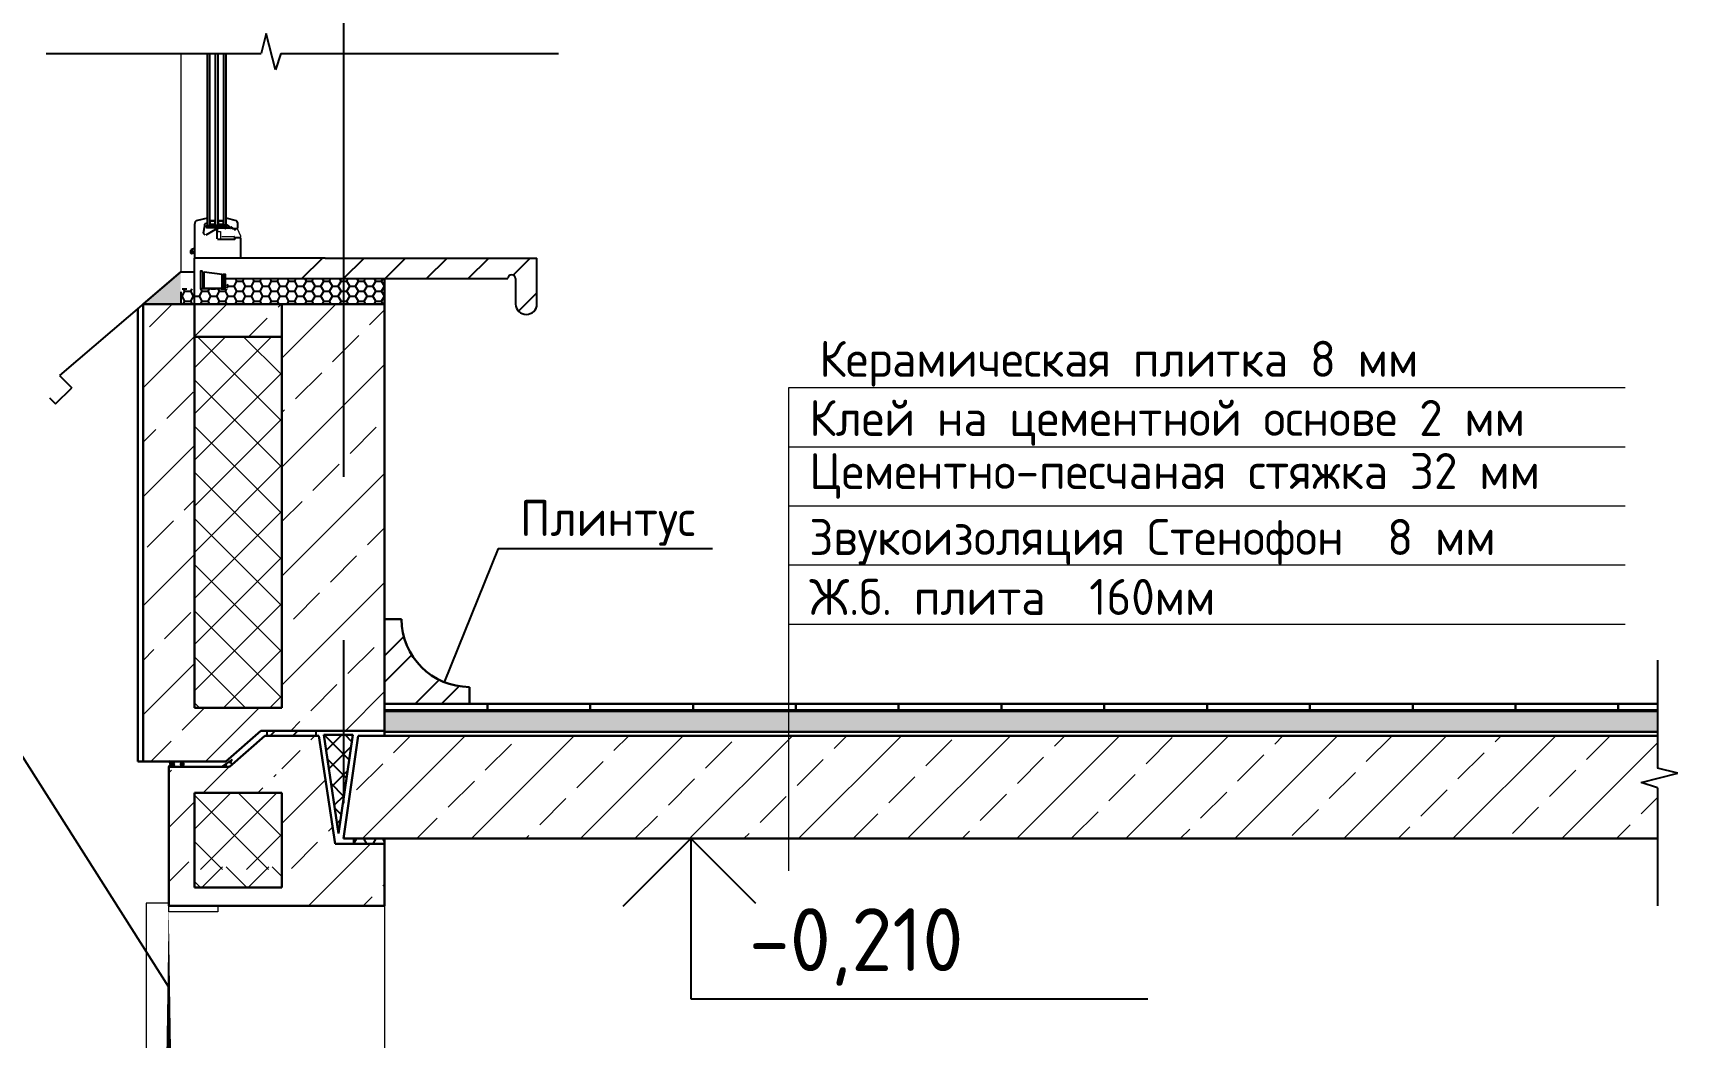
# Model space of a CAD drawing. Header units: millimetres. Extents: x -10163 to 1081624, y -5450 to 230390.
# Drawn here: x 433914 to 437154, y 54115 to 56069 of the extents above; entities that cross this region are included whole.
import ezdxf
from ezdxf.enums import TextEntityAlignment as Align

# ---------------------------------------------------------------- set-up
doc = ezdxf.new("R2010")
doc.units = ezdxf.units.MM
doc.linetypes.add('CENTER2', pattern=[28.575, 19.05, -3.175, 3.175, -3.175])
for name, color, linetype, lineweight in [('0.09', 40, 'Continuous', 9), ('0.3', 40, 'Continuous', 30), ('bold', 7, 'Continuous', 35), ('RAZMER', 250, 'Continuous', 13), ('разрез по стене', 150, 'Continuous', 25)]:
    doc.layers.add(name, color=color, linetype=linetype, lineweight=lineweight)
for name, color, linetype in [('0разрез', 7, 'Continuous'), ('1-VIS', 7, 'Continuous'), ('G_S1', 3, 'Continuous'), ('GASKET', 5, 'Continuous'), ('PVC', 7, 'Continuous'), ('ГЕРМЕТИК', 50, 'Continuous'), ('ОКНА_Р_СТ', 90, 'Continuous'), ('оси', 1, 'CENTER2'), ('ПАРКЕТ', 30, 'Continuous'), ('ПРОКЛАДКА', 250, 'Continuous'), ('ПРОЁМЫ', 134, 'Continuous'), ('РАЗДЕЛИТ_ЛИНИИ', 150, 'Continuous'), ('УПРУГ_РЕЗ_ПРОКЛАДКА', 130, 'Continuous'), ('УТЕПЛИТЕЛЬ', 30, 'Continuous'), ('ШТРИХ_УРП', 120, 'Continuous')]:
    doc.layers.add(name, color=color, linetype=linetype)
doc.layers.add('0с_штрих', color=140, linetype='Continuous', lineweight=9, transparency=0.2)
doc.styles.add('GOST-2.304_Type-B', font='GOST Common.ttf')
doc.styles.add('Чертеж250', font='', dxfattribs={"height": 250})
doc.styles.get('Чертеж250').set_extended_font_data('GOST type B')
pattern_1 = [(45, (408442.3, 49210.33), (-106.066, 106.066), []), (45, (408548.2, 49210.33), (-106.066, 106.066), [72, -30])]
pattern_2 = [(45, (408442.3, 49210.33), (-44.90128, 44.90128), []), (135, (408442.3, 49210.33), (-44.90128, -44.90128), [])]

msp = doc.modelspace()

# ---------------------------------------------------------------- hatches: boundary and pattern name
h = msp.add_hatch()
h.set_pattern_fill('ANSI31', color=256, scale=18)
h.set_pattern_definition([(45, (337757.384, 41594.08), (-40.411153, 40.411153), [])])
h.paths.add_polyline_path([(434517.511, 55632.105), (434481.809, 55632.105), (434397.511, 55632.105), (434397.511, 55630.43), (434397.511, 55592.105), (434517.511, 55592.105)])
h.paths.add_polyline_path([(434893.902, 55632.105), (434517.511, 55632.105), (434517.511, 55592.105), (434647.192, 55592.105), (434837.192, 55592.105, -1), (434852.192, 55592.105), (434852.192, 55542.317, 0.95983345), (434893.902, 55542.317)])
at = {"layer": '0разрез'}
h = msp.add_hatch(dxfattribs=at)
h.set_pattern_fill('AR-SAND', color=256, scale=0.5, angle=45)
h.set_pattern_definition([(82.5, (-106639.373, -934.839), (-17.8690674, 16.73767446), [0, -19.304, 0, -21.59, 0, -20.6375]), (52.5, (-106639.373, -934.84), (-9.4505464, 41.2366426), [0, -10.414, 0, -17.399, 0, -6.6675]), (12.5, (-106650.418, -945.884), (27.9149913, 28.0166156), [0, -6.35, 0, -22.86, 0, -29.845]), (2.5, (-106650.418, -945.884), (19.1140555, 34.877539), [0, -3.175, 0, -14.986, 0, -17.145])])
h.paths.add_polyline_path([(434200.963, 55605.191), (434127.511, 55542.317), (434200.963, 55542.317), (434200.963, 55566.317)])
h.paths.add_polyline_path([(434200.963, 58596.497), (434200.963, 58635.297), (434127.597, 58572.497), (434200.963, 58572.497)])
at = {"layer": '0с_штрих', "transparency": 33554636}
h = msp.add_hatch(dxfattribs=at)
h.set_pattern_fill('JIS_STN_2.5', color=9, scale=60)
h.set_pattern_definition(pattern_1)
h.paths.add_polyline_path([(434127.511, 60198.841), (434227.511, 60198.841), (434227.511, 60630.362), (434127.511, 60630.362)])
h.paths.add_polyline_path([(434127.511, 60746.345), (434227.511, 60746.345), (434227.511, 61826.182), (434127.511, 61826.182)])
h.paths.add_polyline_path([(434227.511, 60188.841), (434127.511, 60188.841), (434127.511, 59603.841), (434227.511, 59603.841)])
h.paths.add_polyline_path([(434227.511, 58572.497), (434127.511, 58572.497), (434127.511, 57782.497), (434127.511, 57682.497), (434227.511, 57682.497)])
h.paths.add_polyline_path([(434227.511, 57672.497), (434127.511, 57672.497), (434127.511, 57087.497), (434227.511, 57087.497)])
h.paths.add_polyline_path([(434227.511, 55542.317), (434127.511, 55542.317), (434127.511, 54652.317), (434227.511, 54652.317)])
h = msp.add_hatch(dxfattribs=at)
h.set_pattern_fill('JIS_STN_2.5', color=9, scale=60)
h.set_pattern_definition(pattern_1)
h.paths.add_polyline_path([(434517.511, 55542.317), (434397.511, 55542.317), (434397.511, 54712.317), (434517.511, 54712.317)])
h.paths.add_polyline_path([(434597.511, 55542.317), (434517.511, 55542.317), (434517.511, 54712.317), (434597.511, 54712.317)])
h.paths.add_polyline_path([(434397.511, 55542.317), (434227.511, 55542.317), (434227.511, 55478.906), (434397.511, 55478.906)])
h.paths.add_polyline_path([(434357.006, 54712.317), (434397.511, 54712.317), (434397.511, 54756.752), (434227.511, 54756.752), (434227.511, 54652.317), (434288.5, 54652.317)])
h.paths.add_polyline_path([(434517.511, 57522.497), (434501.077, 57522.497), (434469.603, 57732.497), (434397.511, 57732.497), (434397.511, 57087.497), (434517.511, 57087.497)])
h.paths.add_polyline_path([(434597.511, 57522.497), (434517.511, 57522.497), (434517.511, 57087.497), (434597.511, 57087.497)])
edge = h.paths.add_edge_path(flags=16)
edge.add_arc((434570.572, 57110.795), 1.25, 0, 360)
h.paths.add_polyline_path([(434397.511, 57139.51), (434227.511, 57139.51), (434227.511, 57087.497), (434297.511, 57087.497), (434397.511, 57087.497)])
h.paths.add_polyline_path([(434397.511, 57732.497), (434364.272, 57732.497), (434295.765, 57672.497), (434227.511, 57672.497), (434227.511, 57621.401), (434397.511, 57621.401)])
h.paths.add_polyline_path([(434397.511, 57786.931), (434227.511, 57786.931), (434227.511, 57682.497), (434288.5, 57682.497), (434357.006, 57742.497), (434397.511, 57742.497)])
h.paths.add_polyline_path([(434517.511, 58572.497), (434397.511, 58572.497), (434397.511, 57742.497), (434517.511, 57742.497)])
h.paths.add_polyline_path([(434597.511, 58572.497), (434517.511, 58572.497), (434517.511, 57742.497), (434597.511, 57742.497)])
h.paths.add_polyline_path([(434397.511, 58572.497), (434227.511, 58572.497), (434227.511, 58514.371), (434397.511, 58514.371)])
edge = h.paths.add_edge_path()
edge.add_line((434597.511, 60038.841), (434517.511, 60038.841))
edge.add_line((434517.511, 60038.841), (434518.694, 59627.377))
edge.add_arc((434519.944, 59627.377), 1.25, 0, 180, ccw=False)
edge.add_arc((434519.944, 59627.377), 1.25, -180, 0, ccw=False)
edge.add_line((434518.694, 59627.377), (434518.69, 59603.841))
edge.add_line((434518.69, 59603.841), (434597.511, 59603.841))
edge.add_line((434597.511, 59603.841), (434597.511, 60038.841))
edge = h.paths.add_edge_path(flags=16)
edge.add_arc((434570.572, 59627.139), 1.25, 0, 360)
h.paths.add_polyline_path([(434517.511, 60038.841), (434501.077, 60038.841), (434469.603, 60248.841), (434397.511, 60248.841), (434397.511, 59603.841), (434517.511, 59603.841)])
h.paths.add_polyline_path([(434397.511, 59655.854), (434227.511, 59655.854), (434227.511, 59603.841), (434397.511, 59603.841)])
h.paths.add_polyline_path([(434397.511, 60248.841), (434364.272, 60248.841), (434295.765, 60188.841), (434227.511, 60188.841), (434227.511, 60137.745), (434397.511, 60137.745)])
h.paths.add_polyline_path([(434397.511, 60303.275), (434227.511, 60303.275), (434227.511, 60198.841), (434288.5, 60198.841), (434357.006, 60258.841), (434397.511, 60258.841)])
h.paths.add_polyline_path([(434517.511, 60630.362), (434397.511, 60630.362), (434397.511, 60258.841), (434517.511, 60258.841)])
h.paths.add_polyline_path([(434597.511, 60630.362), (434517.511, 60630.362), (434517.511, 60258.841), (434597.511, 60258.841)])
h.paths.add_polyline_path([(434597.511, 61666.182), (434517.511, 61666.182), (434517.511, 60746.345), (434597.511, 60746.345)])
h.paths.add_polyline_path([(434517.511, 61666.182), (434501.077, 61666.182), (434475.598, 61826.182), (434397.511, 61826.182), (434397.511, 60746.345), (434517.511, 60746.345)])
h = msp.add_hatch(dxfattribs=at)
h.set_pattern_fill('ANSI37', color=0, scale=20, style=0)
h.set_pattern_definition(pattern_2)
h.paths.add_polyline_path([(434397.511, 55478.906), (434227.511, 55478.906), (434227.511, 54756.752), (434397.511, 54756.752)])
h = msp.add_hatch(dxfattribs=at)
h.set_pattern_fill('AR-SAND', color=9, scale=0.6, angle=-90)
h.set_pattern_definition([(307.5, (408442.3, 43671.809), (29.364794, 0.960019), [0, -23.1648, 0, -25.908, 0, -24.765]), (277.5, (408442.3, 43671.81), (43.009506, -26.971397), [0, -12.4968, 0, -20.8788, 0, -8.001]), (237.5, (408442.3, 43690.554), (0.086231, -47.459542), [0, -7.62, 0, -27.432, 0, -35.814]), (227.5, (408442.3, 43690.554), (13.37576, -45.813387), [0, -3.81, 0, -17.9832, 0, -20.574])])
h.paths.add_polyline_path([(437073.86, 54750.317), (434597.511, 54750.317), (434597.511, 54710.317), (437073.86, 54710.317)])
h = msp.add_hatch(dxfattribs=at)
h.set_pattern_fill('JIS_STN_2.5', color=9, scale=60)
h.set_pattern_definition([(45, (-106639.37, -934.84), (-106.066017, 106.066017), []), (45, (-106533.47, -934.84), (-106.066017, 106.066017), [72, -30])])
h.paths.add_polyline_path([(434364.272, 54702.317), (434295.765, 54642.317), (434227.511, 54642.317), (434227.511, 54591.221), (434397.511, 54591.221)])
h.paths.add_polyline_path([(434469.603, 54702.317), (434397.511, 54702.317), (434397.511, 54442.317), (434517.511, 54442.317), (434517.511, 54492.317), (434501.077, 54492.317)])
h.paths.add_polyline_path([(434597.511, 54492.317), (434517.511, 54492.317), (434517.511, 54442.317), (434597.511, 54442.317)])
h.paths.add_polyline_path([(434517.511, 54371.75), (434597.511, 54371.75), (434597.511, 54442.317), (434517.511, 54442.317)])
h.paths.add_polyline_path([(434597.511, 54055.458), (434517.511, 54055.458), (434517.511, 52502.317), (434597.511, 52502.317)])
h.paths.add_polyline_path([(434397.511, 54371.75), (434517.511, 54371.75), (434517.511, 54443.865), (434397.511, 54443.865)])
h.paths.add_polyline_path([(434517.511, 54055.458), (434397.511, 54055.458), (434397.511, 52502.317), (434517.511, 52502.317)])
h.paths.add_polyline_path([(434177.511, 54371.75), (434227.511, 54371.75), (434227.511, 54642.317), (434177.511, 54642.317)])
h.paths.add_polyline_path([(434227.511, 54055.458), (434177.511, 54055.458), (434177.511, 52502.317), (434227.511, 52502.317)])
h = msp.add_hatch(dxfattribs=at)
h.set_pattern_fill('JIS_STN_2.5', color=9, scale=60)
h.set_pattern_definition([(45, (408442.3, 43663.81), (-106.066, 106.066), []), (45, (408548.2, 43663.81), (-106.066, 106.066), [72, -30])])
h.paths.add_polyline_path([(437041.89, 54611.3), (437113.068, 54629.533), (437073.86, 54639.147), (437073.86, 54702.317), (434545.724, 54702.317), (434517.511, 54502.317), (434597.511, 54502.317), (437073.86, 54502.317), (437073.86, 54601.355)])
h = msp.add_hatch(dxfattribs=at)
h.set_pattern_fill('ANSI37', color=0, scale=20, style=0)
h.set_pattern_definition(pattern_2)
h.paths.add_polyline_path([(434227.511, 54591.221), (434227.511, 54442.317), (434397.511, 54442.317), (434397.511, 54591.221)])
h = msp.add_hatch(dxfattribs=at)
h.set_pattern_fill('ANSI37', color=0, scale=20)
h.set_pattern_definition([(45, (-45978.395, -24845.004), (-44.901281, 44.901281), []), (135, (-45978.395, -24845.004), (-44.901281, -44.901281), [])])
h.paths.add_polyline_path([(435888.348, 52622.317), (434597.511, 52622.317), (434597.511, 52502.317), (434625.724, 52502.317), (435888.766, 52502.317)])
h.paths.add_polyline_path([(437153.86, 52622.317), (435888.348, 52622.317), (435888.766, 52502.317), (437153.86, 52502.317)])
h.paths.add_polyline_path([(434227.511, 54407.034), (434397.511, 54407.034), (434397.511, 54447.305), (434227.511, 54447.305)])
h.paths.add_polyline_path([(434227.511, 52601.925), (434397.511, 52601.925), (434397.511, 54020.175), (434227.511, 54020.175)])
at = {"layer": '1-VIS'}
h = msp.add_hatch(dxfattribs=at)
h.set_pattern_fill('ANSI38', scale=0.518883, style=0)
h.set_pattern_definition([(45, (429241.4909, 66760.9075), (-1.1649254, 1.1649254), []), (135, (429241.4909, 66760.9075), (-3.49477619, 1.1649254), [4.1186332, -2.4711799])])
h.paths.add_polyline_path([(434189.198, 54652.695), (434177.511, 54652.695), (434177.511, 54652.695, -0.78120662), (434177.511, 54642.317), (434189.198, 54642.317)])
at = {"layer": 'ОКНА_Р_СТ'}
h = msp.add_hatch(dxfattribs=at)
h.set_pattern_fill('HONEY', color=0, scale=90, style=0)
h.set_pattern_definition([(0, (421080.201, 65076.531), (16.875, 9.742786), [11.25, -22.5]), (120, (421080.201, 65076.531), (-16.875, 9.742786), [11.25, -22.5]), (60, (421080.201, 65076.531), (4e-08, 19.4855716), [-22.5, 11.25])])
h.paths.add_polyline_path([(434291.05, 55572.317), (434201.05, 55572.317), (434200.963, 55542.317), (434597.511, 55542.317), (434597.511, 55592.105), (434469.501, 55592.105), (434291.809, 55592.105)])
at = {"layer": 'ПАРКЕТ'}
h = msp.add_hatch(dxfattribs=at)
h.set_pattern_fill('ANSI32', color=0, scale=288.947753, style=0)
h.set_pattern_definition([(45, (378800.42, 97133.2), (-76.61884, 76.61884), []), (45, (378851.5, 97133.2), (-76.61884, 76.61884), [])])
h.paths.add_polyline_path([(434630.534, 54929.43), (434597.511, 54929.43), (434597.511, 54764.317), (434762.624, 54764.317), (434762.624, 54797.34, -0.41421356)])
at = {"layer": 'ПРОКЛАДКА'}
h = msp.add_hatch(dxfattribs=at)
h.set_pattern_fill('ANSI31', color=0, scale=250, style=0)
h.set_pattern_definition([(45, (421100.2, 62066.53), (-22.09709, 22.09709), [])])
h.paths.add_polyline_path([(434464.272, 54702.317), (434464.272, 54712.317), (434369.272, 54712.317), (434369.272, 54702.317)])
at = {"layer": 'УТЕПЛИТЕЛЬ'}
h = msp.add_hatch(dxfattribs=at)
h.set_pattern_fill('ANSI37', color=0, scale=230, style=0)
h.set_pattern_definition([(45, (421100.2, 62066.53), (-20.32932, 20.32932), []), (135, (421100.2, 62066.53), (-20.32932, -20.32932), [])])
h.paths.add_polyline_path([(434535.875, 54704.054), (434479.451, 54704.054), (434507.663, 54512.292)])
at = {"layer": 'ШТРИХ_УРП'}
h = msp.add_hatch(dxfattribs=at)
h.set_pattern_fill('HONEY', color=0, scale=50, style=0)
h.set_pattern_definition([(0, (421054.332, 62066.531), (9.375, 5.4126587), [6.25, -12.5]), (120, (421054.332, 62066.531), (-9.375, 5.4126588), [6.25, -12.5]), (60, (421054.332, 62066.531), (2e-08, 10.8253175), [-12.5, 6.25])])
h.paths.add_polyline_path([(434303.279, 54655.77), (434301.182, 54656.276), (434280.006, 54642.317), (434298.908, 54642.317)])
h = msp.add_hatch(dxfattribs=at)
h.set_pattern_fill('HONEY', color=0, scale=100, style=0)
h.set_pattern_definition([(0, (421100.201, 62026.531), (18.75, 10.8253175), [12.5, -25]), (120, (421100.201, 62026.531), (-18.75, 10.8253176), [12.5, -25]), (60, (421100.201, 62026.531), (4e-08, 21.650635), [-25, 12.5])])
h.paths.add_polyline_path([(434597.511, 54502.317), (434537.511, 54502.317), (434537.511, 54492.317), (434597.511, 54492.317)])

# ---------------------------------------------------------------- linework, layer by layer
at = {"color": 1, "linetype": 'Continuous', "lineweight": 25}
for p, q in [((434250.742, 55694.389), (434290.753, 55691.401)), ((434290.753, 55694.389), (434250.742, 55691.401))]:
    msp.add_line(p, q, dxfattribs=at)
at = {"color": 5}
for p, q in [((434257.78, 55703.669), (434256.78, 55703.669)), ((434257.78, 55703.169), (434256.78, 55703.169)), ((434257.78, 55702.169), (434256.78, 55702.169)), ((434257.78, 55701.169), (434256.78, 55701.169)), ((434257.78, 55700.169), (434256.78, 55700.169)), ((434257.78, 55699.169), (434256.78, 55699.169)), ((434257.78, 55698.169), (434256.78, 55698.169)), ((434257.78, 55703.669), (434257.78, 55704.669)), ((434257.78, 55698.169), (434257.78, 55697.169)), ((434258.78, 55703.669), (434258.78, 55704.669)), ((434258.78, 55698.169), (434258.78, 55697.169)), ((434259.78, 55703.669), (434259.78, 55704.669)), ((434259.78, 55698.169), (434259.78, 55697.169)), ((434260.78, 55703.669), (434260.78, 55704.669)), ((434260.78, 55698.169), (434260.78, 55697.169)), ((434261.78, 55703.669), (434261.78, 55704.669)), ((434261.78, 55698.169), (434261.78, 55697.169)), ((434262.78, 55703.669), (434262.78, 55704.669)), ((434262.78, 55698.169), (434262.78, 55697.169)), ((434263.78, 55703.669), (434263.78, 55704.669)), ((434263.78, 55698.169), (434263.78, 55697.169)), ((434264.78, 55703.669), (434264.78, 55704.669)), ((434264.78, 55698.169), (434264.78, 55697.169)), ((434265.78, 55703.669), (434265.78, 55704.669)), ((434265.78, 55698.169), (434265.78, 55697.169)), ((434266.78, 55703.669), (434266.78, 55704.669)), ((434266.78, 55698.169), (434266.78, 55697.169)), ((434267.78, 55703.669), (434267.78, 55704.669)), ((434267.78, 55703.669), (434267.78, 55704.669)), ((434267.78, 55703.669), (434268.78, 55703.669)), ((434268.78, 55703.169), (434267.78, 55703.169)), ((434268.78, 55702.169), (434267.78, 55702.169)), ((434268.78, 55701.169), (434267.78, 55701.169)), ((434268.78, 55700.169), (434267.78, 55700.169)), ((434268.78, 55699.169), (434267.78, 55699.169)), ((434267.78, 55698.169), (434267.78, 55697.169)), ((434267.78, 55698.169), (434267.78, 55697.169)), ((434267.78, 55698.169), (434268.78, 55698.169)), ((434268.78, 55703.669), (434268.78, 55704.669)), ((434268.78, 55698.169), (434268.78, 55697.169)), ((434273.78, 55703.669), (434272.78, 55703.669)), ((434273.78, 55703.169), (434272.78, 55703.169)), ((434273.78, 55702.169), (434272.78, 55702.169)), ((434273.78, 55701.169), (434272.78, 55701.169)), ((434273.78, 55700.169), (434272.78, 55700.169)), ((434273.78, 55699.169), (434272.78, 55699.169)), ((434273.78, 55698.169), (434272.78, 55698.169)), ((434273.78, 55703.669), (434273.78, 55704.669)), ((434273.78, 55698.169), (434273.78, 55697.169)), ((434274.78, 55703.669), (434274.78, 55704.669)), ((434274.78, 55698.169), (434274.78, 55697.169)), ((434275.78, 55703.669), (434275.78, 55704.669)), ((434275.78, 55698.169), (434275.78, 55697.169)), ((434276.78, 55703.669), (434276.78, 55704.669)), ((434276.78, 55698.169), (434276.78, 55697.169)), ((434277.78, 55703.669), (434277.78, 55704.669)), ((434277.78, 55698.169), (434277.78, 55697.169)), ((434278.78, 55703.669), (434278.78, 55704.669)), ((434278.78, 55698.169), (434278.78, 55697.169)), ((434279.78, 55703.669), (434279.78, 55704.669)), ((434279.78, 55698.169), (434279.78, 55697.169)), ((434280.78, 55703.669), (434280.78, 55704.669)), ((434280.78, 55698.169), (434280.78, 55697.169)), ((434281.78, 55703.669), (434281.78, 55704.669)), ((434281.78, 55698.169), (434281.78, 55697.169)), ((434282.78, 55703.669), (434282.78, 55704.669)), ((434282.78, 55698.169), (434282.78, 55697.169)), ((434283.78, 55703.669), (434283.78, 55704.669)), ((434283.78, 55703.669), (434283.78, 55704.669)), ((434283.78, 55703.669), (434284.78, 55703.669)), ((434284.78, 55703.169), (434283.78, 55703.169)), ((434284.78, 55702.169), (434283.78, 55702.169)), ((434284.78, 55701.169), (434283.78, 55701.169)), ((434284.78, 55700.169), (434283.78, 55700.169)), ((434284.78, 55699.169), (434283.78, 55699.169)), ((434283.78, 55698.169), (434283.78, 55697.169)), ((434283.78, 55698.169), (434283.78, 55697.169)), ((434283.78, 55698.169), (434284.78, 55698.169)), ((434284.78, 55703.669), (434284.78, 55704.669)), ((434284.78, 55698.169), (434284.78, 55697.169))]:
    msp.add_line(p, q, dxfattribs=at)
for p, q in [((434305.108, 55687.417), (434307.295, 55687.205)), ((434481.809, 55632.105), (434227.511, 55632.105)), ((434200.963, 55605.191), (434227.511, 55605.191)), ((435193.114, 54502.317), (435060.886, 54370.089)), ((435193.114, 54502.317), (435193.114, 54190.334)), ((435193.114, 54502.317), (435318.997, 54376.435)), ((435193.114, 54190.334), (436082.52, 54190.334))]:
    msp.add_line(p, q)
at = {"color": 1, "linetype": 'Continuous', "lineweight": 25}
msp.add_lwpolyline([(434252.752, 55694.389), (434250.742, 55694.389), (434250.742, 55691.401), (434290.753, 55691.401), (434290.753, 55694.389)], close=True, dxfattribs=at)
at = {"color": 5}
for points in [[(434268.78, 55697.169), (434268.78, 55704.669), (434256.78, 55704.669), (434256.78, 55697.169)], [(434267.78, 55698.169), (434267.78, 55703.669), (434257.78, 55703.669), (434257.78, 55698.169)], [(434284.78, 55697.169), (434284.78, 55704.669), (434272.78, 55704.669), (434272.78, 55697.169)], [(434283.78, 55698.169), (434283.78, 55703.669), (434273.78, 55703.669), (434273.78, 55698.169)]]:
    msp.add_lwpolyline(points, close=True, dxfattribs=at)
at = {"layer": '0.09'}
for p, q in [((434200.784, 56030.024), (434200.784, 55605.037)), ((434177.511, 54376.75), (434133.794, 54376.75)), ((434133.794, 54376.75), (434133.794, 54050.458))]:
    msp.add_line(p, q, dxfattribs=at)
at = {"layer": '0.09', "color": 0}
msp.add_line((435383.686, 54439.959), (435383.686, 55379.918), dxfattribs=at)
at = {"layer": '0.09', "lineweight": 15}
msp.add_line((434597.511, 54371.75), (434597.511, 54055.458), dxfattribs=at)
at = {"layer": '0.09'}
msp.add_lwpolyline([(434177.511, 54371.75, 0, 0, 0), (434177.511, 54055.458, 10, 10, 0), (434177.511, 54371.75, 10, 10, 0)], format="xyseb", dxfattribs=at)
msp.add_lwpolyline([(434177.511, 54371.75), (434273.333, 54371.75), (434273.333, 54359.614), (434177.511, 54359.614)], close=True, dxfattribs=at)
at = {"layer": '0.3'}
for p, q in [((434597.511, 55592.105), (434597.511, 54702.317)), ((434117.511, 55533.758), (434117.511, 54652.317)), ((434597.511, 55542.317), (434127.511, 55542.317)), ((434127.511, 55542.317), (434127.511, 54652.317)), ((434227.511, 55542.317), (434227.511, 54756.752)), ((434397.511, 55542.317), (434397.511, 54756.752)), ((434227.511, 55478.906), (434397.511, 55478.906)), ((434397.511, 54756.752), (434227.511, 54756.752)), ((434597.511, 54764.317), (437073.86, 54764.317)), ((434797.511, 54752.317), (434797.511, 54764.317)), ((434997.511, 54752.317), (434997.511, 54764.317)), ((435197.511, 54752.317), (435197.511, 54764.317)), ((435397.511, 54752.317), (435397.511, 54764.317)), ((435597.511, 54752.317), (435597.511, 54764.317)), ((435797.511, 54752.317), (435797.511, 54764.317)), ((435997.511, 54752.317), (435997.511, 54764.317)), ((436197.511, 54752.317), (436197.511, 54764.317)), ((436397.511, 54752.317), (436397.511, 54764.317)), ((436597.511, 54752.317), (436597.511, 54764.317)), ((436797.511, 54752.317), (436797.511, 54764.317)), ((436997.511, 54752.317), (436997.511, 54764.317)), ((434597.511, 54752.317), (437073.86, 54752.317)), ((434597.511, 54750.317), (437073.86, 54750.317)), ((434288.5, 54652.317), (434357.006, 54712.317)), ((434295.765, 54642.317), (434364.272, 54702.317)), ((434597.511, 54712.317), (434357.006, 54712.317)), ((434469.603, 54702.317), (434364.272, 54702.317)), ((434469.603, 54702.317), (434501.077, 54492.317)), ((434479.451, 54704.054), (434507.663, 54512.292)), ((434535.875, 54704.054), (434479.451, 54704.054)), ((434535.875, 54704.054), (434507.663, 54512.292)), ((434545.724, 54702.317), (434517.511, 54502.317)), ((434545.724, 54702.317), (437073.86, 54702.317)), ((434597.511, 54710.317), (437073.86, 54710.317)), ((434117.511, 54652.317), (434288.5, 54652.317)), ((434227.511, 54642.317), (434177.511, 54642.317)), ((434177.511, 54642.317), (434177.511, 54442.317)), ((434227.511, 54591.221), (434227.511, 54442.317)), ((434227.511, 54591.221), (434397.511, 54591.221)), ((434397.511, 54591.221), (434397.511, 54442.317)), ((434517.511, 54502.317), (434597.511, 54502.317)), ((434545.724, 54502.317), (437073.86, 54502.317)), ((434597.511, 54492.317), (434501.077, 54492.317)), ((434597.511, 54492.317), (434597.511, 54442.317)), ((434597.511, 54492.317), (434597.511, 54371.75)), ((434177.511, 54442.317), (434177.511, 54371.75)), ((434227.511, 54442.317), (434227.511, 54407.034)), ((434397.511, 54442.317), (434397.511, 54407.034)), ((434227.511, 54407.034), (434397.511, 54407.034)), ((434177.511, 54371.75), (434597.511, 54371.75))]:
    msp.add_line(p, q, dxfattribs=at)
at = {"layer": '0.3', "ltscale": 10}
msp.add_line((434295.765, 54642.317), (434227.511, 54642.317), dxfattribs=at)
at = {"layer": '0.3', "color": 0}
msp.add_lwpolyline([(434630.534, 54929.43), (434597.511, 54929.43), (434597.511, 54764.317), (434762.624, 54764.317), (434762.624, 54797.34)], dxfattribs=at)
msp.add_arc((434762.624, 54929.43), 132.09, 180, 270, dxfattribs=at)
at = {"layer": '0разрез', "ltscale": 10}
for q in [(434713.128, 54806.964), (435235.156, 55066.903)]:
    msp.add_line((434818.186, 55066.903), q, dxfattribs=at)
at = {"layer": '0разрез'}
for p, q in [((434177.511, 54213.604), (433851.758, 54727.838)), ((434177.511, 54376.75), (434177.511, 54371.75))]:
    msp.add_line(p, q, dxfattribs=at)
at = {"layer": 'bold'}
msp.add_arc((434176.217, 54647.506), 5.348, 284.0049, 75.9951, dxfattribs=at)
at = {"layer": 'G_S1'}
for points in [[(434256.78, 56030.024), (434256.78, 55694.389), (434252.78, 55694.389), (434252.78, 56030.024)], [(434272.78, 56030.024), (434272.78, 55694.389), (434268.78, 55694.389), (434268.78, 56030.024)], [(434288.78, 56030.024), (434288.78, 55694.39), (434284.78, 55694.39), (434284.78, 56030.024)]]:
    msp.add_lwpolyline(points, dxfattribs=at)
at = {"layer": 'GASKET', "color": 5, "linetype": 'Continuous'}
msp.add_lwpolyline([(434224.875, 55641.327, -0.41421356), (434224.175, 55640.627), (434224.075, 55640.627, -0.41421356), (434223.775, 55640.927), (434223.775, 55641.774), (434223.475, 55641.947, 0.57735027), (434222.575, 55641.427), (434222.575, 55640.977, -0.41421356), (434222.075, 55640.477), (434221.775, 55640.477, -0.02002407), (434221.495, 55640.489, -0.39094688), (434220.575, 55641.485), (434220.575, 55646.469, -0.39094688), (434221.495, 55647.466), (434221.775, 55647.477), (434222.075, 55647.477, -0.41421356), (434222.575, 55646.977), (434222.575, 55646.527, 0.57735027), (434223.475, 55646.008), (434223.775, 55646.181), (434223.775, 55650.228), (434227.159, 55651.242, -0.50233418), (434227.545, 55650.955), (434227.545, 55644.193), (434225.108, 55643.462, 0.34941809), (434224.875, 55643.17)], format="xyb", close=True, dxfattribs=at)
at = {"layer": 'PVC'}
for p, q in [((434227.545, 55697.596), (434227.545, 55632.105)), ((434227.545, 55697.596), (434227.545, 55632.105)), ((434252.78, 55709.395), (434233.474, 55705.324)), ((434245.06, 55680.871), (434247.499, 55694.704)), ((434247.545, 55695.225), (434247.545, 55697.905)), ((434247.545, 55695.225), (434247.545, 55697.905)), ((434288.78, 55710.389), (434308.83, 55704.826)), ((434288.78, 55697.908), (434294.304, 55693.756)), ((434296.463, 55692.405), (434299.545, 55692.405)), ((434311.545, 55701.038), (434311.545, 55690.155)), ((434248.63, 55676.698), (434245.34, 55679.988)), ((434268.545, 55687.34), (434249.837, 55676.539)), ((434269.045, 55690.905), (434269.045, 55688.206)), ((434271.045, 55691.405), (434269.545, 55691.405)), ((434271.545, 55669.405), (434271.545, 55690.905)), ((434305.606, 55668.405), (434272.545, 55668.405)), ((434300.045, 55691.905), (434300.045, 55691.505)), ((434302.145, 55689.405), (434304.457, 55689.405)), ((434305.167, 55687.754), (434304.949, 55688.992)), ((434305.555, 55671.027), (434306.089, 55669.034)), ((434313.512, 55671.22), (434305.865, 55671.404)), ((434307.295, 55687.205), (434307.01, 55688.818)), ((434307.503, 55689.405), (434310.795, 55689.405)), ((434311.545, 55690.155), (434310.795, 55689.405)), ((434316.295, 55671.405), (434313.512, 55671.22)), ((434316.795, 55671.405), (434316.295, 55671.405)), ((434317.545, 55670.655), (434316.795, 55671.405)), ((434317.545, 55632.105), (434317.545, 55670.655)), ((434222.55, 55647.134), (434222.55, 55649.445)), ((434203.917, 55572.445), (434212.512, 55572.445)), ((434259.587, 55572.445), (434268.182, 55572.445)), ((434279.317, 55572.445), (434288.182, 55572.445)), ((434279.317, 55572.445), (434288.182, 55572.445))]:
    msp.add_line(p, q, dxfattribs=at)
at = {"layer": 'PVC', "linetype": 'Continuous', "lineweight": 0}
for p, q in [((434272.545, 55690.901), (434272.545, 55684.405)), ((434287.245, 55691.401), (434273.045, 55691.401)), ((434273.045, 55683.905), (434278.045, 55683.905)), ((434286.491, 55689.401), (434275.045, 55689.401)), ((434278.545, 55683.405), (434278.545, 55668.905)), ((434281.045, 55673.905), (434304.887, 55673.905)), ((434287.545, 55691.101), (434287.245, 55691.401)), ((434287.845, 55691.401), (434287.545, 55691.101)), ((434297.045, 55691.401), (434287.845, 55691.401)), ((434295.226, 55689.401), (434288.598, 55689.401)), ((434297.545, 55689.901), (434297.545, 55690.901)), ((434299.916, 55689.401), (434298.045, 55689.401)), ((434302.578, 55689.224), (434299.916, 55689.401)), ((434307.052, 55688.634), (434307.285, 55687.318)), ((434310.295, 55689.405), (434307.512, 55689.22)), ((434307.845, 55671.405), (434313.503, 55671.405)), ((434310.795, 55689.405), (434310.295, 55689.405)), ((434311.545, 55688.655), (434310.795, 55689.405)), ((434317.545, 55674.405), (434311.545, 55688.655)), ((434313.503, 55671.405), (434316.795, 55671.405)), ((434316.795, 55671.405), (434317.545, 55672.155)), ((434317.545, 55672.155), (434317.545, 55674.405))]:
    msp.add_line(p, q, dxfattribs=at)
at = {"layer": 'PVC'}
for points in [[(434243.85, 55572.767, 0.41421356), (434244.35, 55573.267), (434244.35, 55604.226, 0.25226365), (434244.125, 55604.644, -0.15216725), (434242.805, 55606.254, 0.30561468), (434242.342, 55606.567), (434239.85, 55606.567, 0.41421356), (434239.35, 55606.067), (434239.35, 55573.267, 0.41421356), (434239.85, 55572.767)], [(434239.85, 55572.767), (434287.75, 55572.767, 0.41421356), (434288.25, 55573.267), (434288.25, 55595.067, 0.41421356), (434287.75, 55595.567), (434283.75, 55595.567, 0.41421356), (434283.25, 55595.067), (434283.25, 55573.267, 0.41421356), (434283.75, 55572.767)]]:
    msp.add_lwpolyline(points, format="xyb", dxfattribs=at)
msp.add_lwpolyline([(434283.25, 55597.167, 0.41421356), (434283.75, 55596.667), (434287.75, 55596.667, 0.41421356), (434288.25, 55597.167), (434288.25, 55599.567, 0.41421356), (434287.75, 55600.067), (434283.75, 55600.067, 0.41421356), (434283.25, 55599.567)], format="xyb", close=True, dxfattribs=at)
for centre, radius, start, end in [((434235.545, 55697.596), 8, 105, 180), ((434235.545, 55697.596), 8, 105, 180), ((434244.545, 55695.225), 3, 350, 360), ((434244.545, 55695.225), 3, 350, 360), ((434248.045, 55697.905), 0.5, 90, 180), ((434248.045, 55697.905), 0.5, 90, 180), ((434252.66, 55688.264), 11.142, 89.383336, 114.46829), ((434252.66, 55688.264), 11.142, 89.383336, 114.46829), ((434296.463, 55694.805), 2.4, 205.920471, 270), ((434296.463, 55694.805), 2.4, 205.920471, 270), ((434299.545, 55691.905), 0.5, 0, 90), ((434307.545, 55701.038), 4, 0, 71.251905), ((434246.045, 55680.697), 1, 170, 225.193093), ((434268.045, 55688.206), 1, 300, 360), ((434268.045, 55688.206), 1, 300, 360), ((434269.545, 55690.905), 0.5, 90, 180), ((434271.045, 55690.905), 0.5, 360, 90), ((434302.145, 55691.505), 2.1, 180, 270), ((434304.457, 55688.905), 0.5, 10, 90), ((434304.675, 55687.667), 0.5, 330, 10), ((434305.845, 55671.105), 0.3, 86.2, 195), ((434305.606, 55668.905), 0.5, 270, 15), ((434307.503, 55688.905), 0.5, 90, 190), ((434222.25, 55649.445), 0.3, 360, 105)]:
    msp.add_arc(centre, radius, start, end, dxfattribs=at)
at = {"layer": 'PVC', "linetype": 'Continuous', "lineweight": 0}
for centre, radius, start, end in [((434273.045, 55690.901), 0.5, 90, 180), ((434273.045, 55684.405), 0.5, 180, 270), ((434275.045, 55688.901), 0.5, 90, 180), ((434278.045, 55683.405), 0.5, 360, 90), ((434287.545, 55691.101), 2, 238.211669, 301.788331), ((434295.226, 55688.901), 0.5, 19.993271, 90), ((434297.045, 55690.901), 0.5, 360, 90), ((434298.045, 55689.901), 0.5, 180, 270), ((434304.887, 55673.405), 0.5, 9.594068, 90), ((434307.845, 55673.905), 2.5, 189.594068, 270), ((434307.545, 55688.721), 0.5, 93.8, 190), ((434246.553, 55604.142), 0.5, 90, 180), ((434280.622, 55599.149), 1.107, 12.544633, 56.86793)]:
    msp.add_arc(centre, radius, start, end, dxfattribs=at)
at = {"layer": 'RAZMER', "color": 0}
for p, q in [((435383.686, 55379.918), (437011.018, 55379.918)), ((435383.686, 55264.918), (437011.018, 55264.918)), ((435383.686, 55149.918), (437011.018, 55149.918)), ((435383.686, 55034.918), (437011.018, 55034.918)), ((435383.686, 54919.918), (437011.018, 54919.918))]:
    msp.add_line(p, q, dxfattribs=at)
at = {"layer": 'ГЕРМЕТИК', "color": 0, "const_width": 5}
msp.add_lwpolyline([(434201.261, 54647.205, 1), (434206.261, 54647.205, 1)], format="xyb", close=True, dxfattribs=at)
at = {"layer": 'ОКНА_Р_СТ', "color": 0}
for p, q in [((434227.511, 55542.317), (434227.511, 55632.105)), ((434397.511, 55632.105), (434397.511, 55630.43)), ((434481.809, 55632.105), (434893.902, 55632.105)), ((434481.809, 55632.105), (434893.902, 55632.105)), ((434288.25, 55592.105), (434647.192, 55592.105)), ((434481.809, 55592.105), (434837.192, 55592.105)), ((434481.809, 55592.105), (434837.192, 55592.105))]:
    msp.add_line(p, q, dxfattribs=at)
for centre, radius, start, end in [((434844.692, 55592.105), 7.5, 0, 180), ((434844.692, 55592.105), 7.5, 0, 180), ((434873.047, 55543.173), 20.873, 182.348212, 357.651788)]:
    msp.add_arc(centre, radius, start, end, dxfattribs=at)
at = {"layer": 'оси', "ltscale": 100, "transparency": 33554687}
msp.add_line((434517.511, 62826.182), (434517.511, 54371.75), dxfattribs=at)
at = {"layer": 'ПРОКЛАДКА', "color": 0}
for p, q in [((434369.272, 54702.317), (434369.272, 54712.317)), ((434464.272, 54702.317), (434464.272, 54712.317))]:
    msp.add_line(p, q, dxfattribs=at)
at = {"layer": 'ПРОЁМЫ', "color": 0}
msp.add_line((434597.511, 55592.105), (434597.511, 55552.204), dxfattribs=at)
msp.add_line((434597.511, 55592.105), (434597.511, 55552.204), dxfattribs=at)
at = {"layer": 'РАЗДЕЛИТ_ЛИНИИ', "color": 0}
for p, q in [((434367.125, 56069.232), (434357.511, 56030.024)), ((434385.358, 55998.055), (434367.125, 56069.232)), ((433939.408, 56030.024), (434357.511, 56030.024)), ((434395.303, 56030.024), (434385.358, 55998.055)), ((434395.303, 56030.024), (434935.948, 56030.024)), ((437073.86, 54849.816), (437073.86, 54639.147)), ((437041.89, 54611.3), (437113.068, 54629.533)), ((437113.068, 54629.533), (437073.86, 54639.147)), ((437073.86, 54601.355), (437041.89, 54611.3)), ((437073.86, 54601.355), (437073.86, 54371.288))]:
    msp.add_line(p, q, dxfattribs=at)
at = {"layer": 'разрез по стене'}
for p, q in [((434893.902, 55542.317), (434893.902, 55632.105)), ((434200.784, 55605.037), (433965.011, 55403.221)), ((434127.511, 55542.317), (434200.963, 55605.191)), ((434246.053, 55604.142), (434246.05, 55573.412)), ((434281.227, 55600.076), (434246.553, 55604.642)), ((434281.703, 55573.267), (434281.703, 55599.389)), ((434200.963, 55566.317), (434200.963, 55542.317)), ((434246.05, 55573.412), (434281.703, 55573.412)), ((434246.05, 55573.412), (434281.703, 55573.412)), ((434852.192, 55592.105), (434852.192, 55542.317)), ((433965.011, 55403.221), (433988.739, 55379.494)), ((433957.491, 55348.246), (433988.739, 55379.494)), ((433945.627, 55360.11), (433957.491, 55348.246)), ((434597.108, 54801.175), (434597.108, 54809.175)), ((434597.511, 54702.317), (434597.511, 54710.317)), ((434597.511, 54502.317), (434597.511, 54371.75))]:
    msp.add_line(p, q, dxfattribs=at)
at = {"layer": 'УПРУГ_РЕЗ_ПРОКЛАДКА', "color": 0}
for p, q in [((434301.182, 54656.276), (434280.006, 54642.317)), ((434537.511, 54492.317), (434537.511, 54502.317)), ((434597.511, 54492.317), (434597.511, 54502.317))]:
    msp.add_line(p, q, dxfattribs=at)

# ---------------------------------------------------------------- texts
at = {"style": 'Чертеж250'}
msp.add_text('-0,210', height=122.4, dxfattribs=at).set_placement((435306.154, 54244.567))
at = {"layer": 'RAZMER', "color": 0, "style": 'GOST-2.304_Type-B'}
for s, p in [('Керамическая плитка 8 мм', (435443.442, 55379.918)), ('Клей на цементной основе 2 мм', (435423.686, 55264.918)), ('Цементно-песчаная стяжка 32 мм', (435423.686, 55161.584)), ('Плинтус', (434861.036, 55070.149)), ('Звукоизоляция Стенофон  8 мм', (435423.686, 55033.251)), ('Ж.б. плита  160мм', (435423.686, 54916.6))]:
    msp.add_text(s, height=70, dxfattribs=at).set_placement(p, align=Align.BOTTOM_LEFT)

doc.saveas('drawing.dxf')
